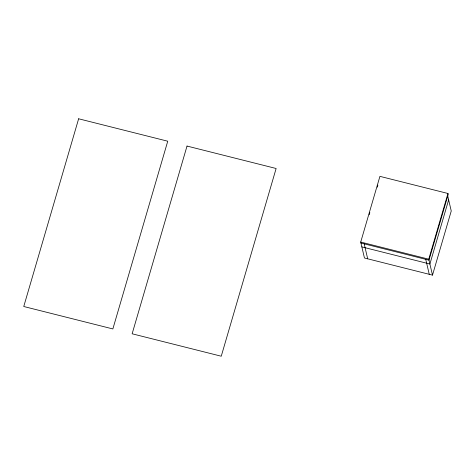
<?xml version="1.0" encoding="UTF-8"?>
<svg xmlns="http://www.w3.org/2000/svg" width="475" height="475" viewBox="0 0 475 475"><rect width="100%" height="100%" fill="white"/><g stroke="black" fill="none" stroke-linecap="round" stroke-linejoin="round"><path stroke-width="0.71" d="M447.735 196.015L451.25 210.989L432.499 275.126L364.45 257.996L360.715 242.06L379.923 176.356L447.967 193.485L448.198 194.447L428.984 260.152L360.941 243.022M369.2 214.765L369.823 212.646M377.257 187.209L377.874 185.09M432.499 275.126L428.759 259.19L447.967 193.485M448.643 199.88L429.893 264.017L361.843 246.887M360.715 242.06L428.759 259.19M425.742 259.338L429.258 274.312M364.177 243.841L367.692 258.816M78.636 118.78L23.75 306.506L112.86 328.938L167.746 141.212L78.636 118.78M187.025 146.062L132.139 333.788L221.249 356.22L276.129 168.494L187.025 146.062"/></g></svg>
